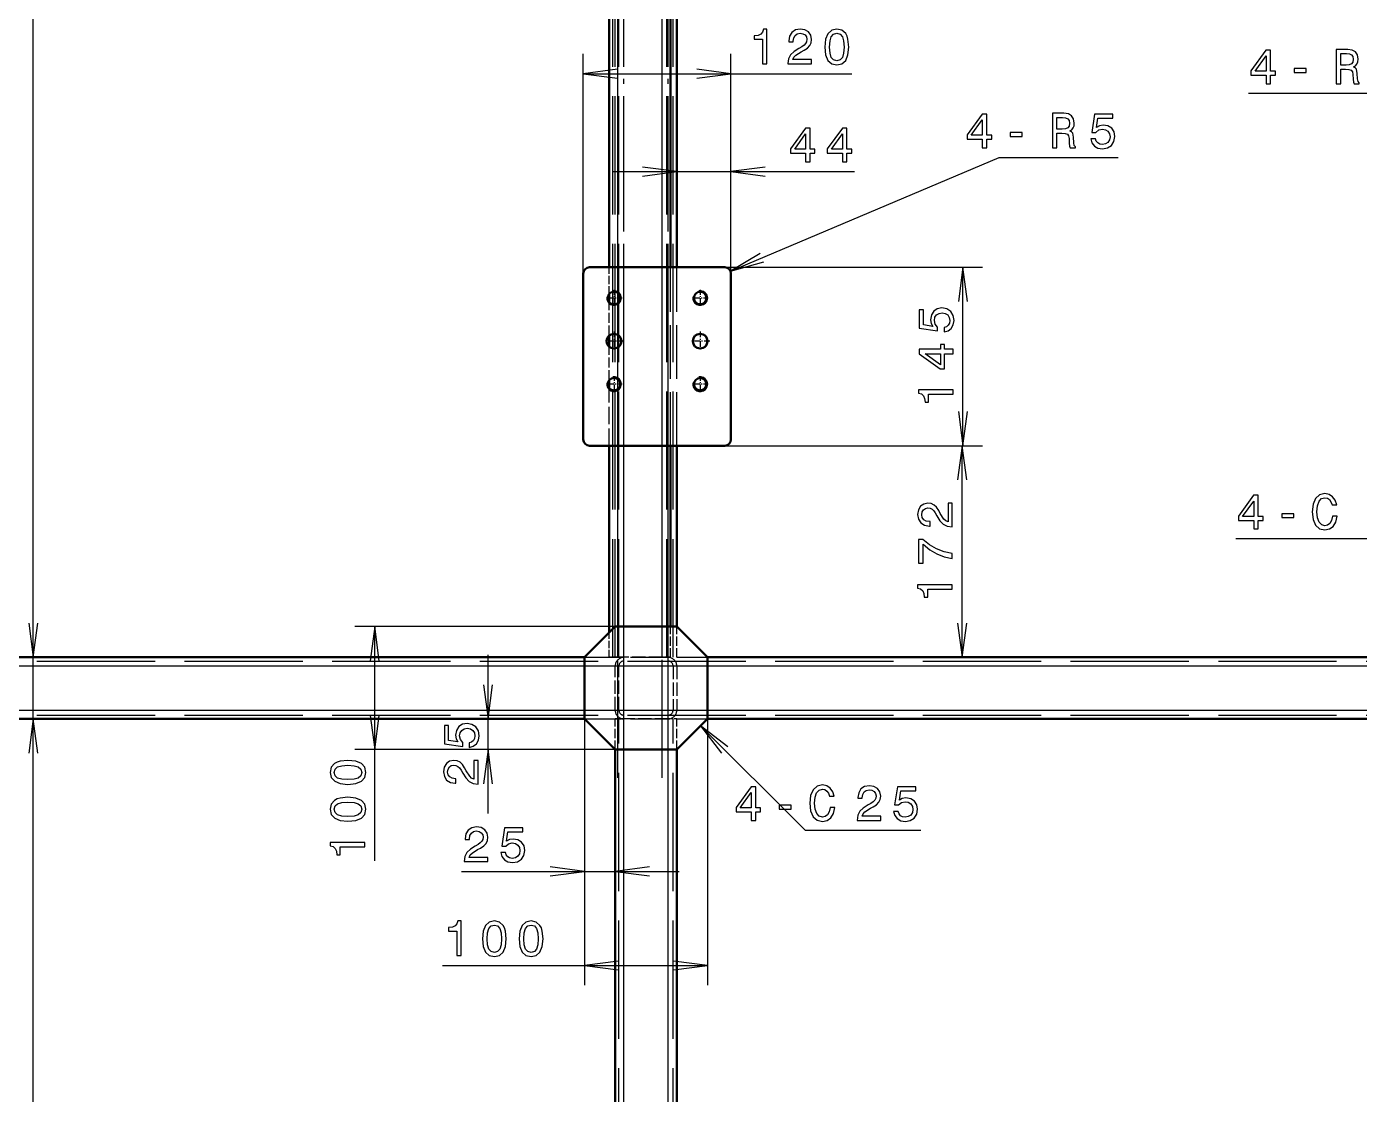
# Model space of a CAD drawing. Extents: x 0 to 1189, y 0 to 841.
# Drawn here: x 494.6 to 630, y 530.1 to 638.5 of the extents above; entities that cross this region are included whole.
import ezdxf

# ---------------------------------------------------------------- set-up
doc = ezdxf.new("R2010")
doc.units = 0
doc.linetypes.add('DASHDOT', pattern=[18.5, 12, -3, 0.5, -3])
doc.linetypes.add('DASHED', pattern=[15, 12, -3])

msp = doc.modelspace()

# ---------------------------------------------------------------- linework, layer by layer
at = {"color": 7, "linetype": 'DASHDOT', "lineweight": 25}
for p, q in [((554.67, 562.22), (554.67, 709.22)), ((555.29, 562.22), (555.29, 709.22)), ((559.17, 562.22), (559.17, 709.22)), ((559.79, 562.22), (559.79, 709.22)), ((555.29, 433.47), (555.29, 580.47)), ((559.79, 433.47), (559.79, 580.47)), ((140.42, 573.59), (803.42, 573.59)), ((140.42, 569.09), (803.42, 569.09))]:
    msp.add_line(p, q, dxfattribs=at)
at = {"color": 7, "lineweight": 25}
for p, q in [((495.31, 574.47), (495.31, 696.97)), ((554.67, 614.09), (554.67, 658.97)), ((559.17, 614.09), (559.17, 658.97)), ((551.17, 613.47), (551.17, 635.76)), ((566.17, 613.47), (566.17, 635.76)), ((551.17, 633.76), (578.44, 633.76)), ((639.31, 631.73), (618.72, 631.73)), ((566.17, 613.47), (566.17, 625.81)), ((566.12, 613.71), (593.42, 625.24)), ((593.42, 625.24), (605.49, 625.24)), ((554.17, 623.81), (578.73, 623.81)), ((565.54, 614.09), (591.73, 614.09)), ((589.73, 595.97), (589.73, 614.09)), ((554.67, 610.46), (554.67, 611.48)), ((554.67, 605.94), (554.67, 607.24)), ((554.67, 601.71), (554.67, 602.73)), ((554.67, 577.59), (554.67, 595.97)), ((559.17, 577.59), (559.17, 595.97)), ((565.54, 595.97), (591.65, 595.97)), ((565.54, 595.97), (591.73, 595.97)), ((589.65, 574.47), (589.65, 595.97)), ((495.31, 561.72), (495.31, 586.24)), ((641.49, 586.51), (617.46, 586.51)), ((554.42, 577.59), (527.98, 577.59)), ((529.98, 553.79), (529.98, 577.59)), ((541.5, 558.59), (541.5, 574.72)), ((272.54, 573.59), (551.29, 573.59)), ((563.79, 573.59), (650.67, 573.59)), ((409.67, 569.09), (551.29, 569.09)), ((563.79, 569.09), (650.67, 569.09)), ((495.31, 445.72), (495.31, 568.22)), ((551.29, 568.22), (551.29, 550.72)), ((551.29, 568.22), (551.29, 541.17)), ((563.08, 567.51), (573.69, 556.9)), ((563.79, 568.22), (563.79, 541.17)), ((554.42, 565.09), (527.98, 565.09)), ((554.42, 565.09), (539.5, 565.09)), ((555.29, 492.22), (555.29, 565.09)), ((559.79, 492.22), (559.79, 565.09)), ((573.69, 556.9), (585.46, 556.9)), ((538.79, 552.72), (560.92, 552.72)), ((536.88, 543.17), (563.79, 543.17))]:
    msp.add_line(p, q, dxfattribs=at)
at = {"color": 7, "linetype": 'DASHED', "lineweight": 25}
for p, q in [((554.17, 574.47), (554.17, 696.97)), ((554.42, 574.47), (554.42, 696.97)), ((554.67, 574.47), (554.67, 696.97)), ((554.67, 574.47), (554.67, 696.97)), ((554.67, 574.47), (554.67, 696.97)), ((554.79, 574.47), (554.79, 696.97)), ((555.29, 574.47), (555.29, 696.97)), ((555.29, 574.47), (555.29, 696.97)), ((555.29, 574.47), (555.29, 696.97)), ((555.29, 574.47), (555.29, 696.97)), ((559.17, 574.47), (559.17, 696.97)), ((559.17, 574.47), (559.17, 696.97)), ((559.17, 574.47), (559.17, 696.97)), ((559.67, 574.47), (559.67, 696.97)), ((559.79, 574.47), (559.79, 696.97)), ((559.79, 574.47), (559.79, 696.97)), ((559.79, 574.47), (559.79, 696.97)), ((559.79, 574.47), (559.79, 696.97)), ((560.29, 574.47), (560.29, 696.97)), ((195.67, 574.09), (748.17, 574.09)), ((195.67, 573.59), (748.17, 573.59)), ((195.67, 573.59), (748.17, 573.59)), ((195.67, 573.59), (748.17, 573.59)), ((195.67, 569.09), (748.17, 569.09)), ((195.67, 569.09), (748.17, 569.09)), ((195.67, 569.09), (748.17, 569.09)), ((195.67, 568.59), (748.17, 568.59)), ((554.79, 445.72), (554.79, 568.22)), ((555.29, 445.72), (555.29, 568.22)), ((555.29, 445.72), (555.29, 568.22)), ((555.29, 445.72), (555.29, 568.22)), ((559.79, 445.72), (559.79, 568.22)), ((559.79, 445.72), (559.79, 568.22)), ((559.79, 445.72), (559.79, 568.22)), ((560.29, 445.72), (560.29, 568.22))]:
    msp.add_line(p, q, dxfattribs=at)
at = {"color": 7, "lineweight": 50}
for p, q in [((553.79, 614.09), (553.79, 658.97)), ((560.04, 614.09), (560.04, 658.97)), ((560.67, 614.09), (560.67, 658.97)), ((551.17, 613.47), (551.17, 596.59)), ((565.54, 614.09), (551.79, 614.09)), ((566.17, 596.59), (566.17, 613.47)), ((553.79, 610.58), (553.79, 611.36)), ((553.79, 606.04), (553.79, 607.15)), ((553.79, 601.83), (553.79, 602.61)), ((551.79, 595.97), (565.54, 595.97)), ((553.79, 576.97), (553.79, 595.97)), ((560.04, 577.59), (560.04, 595.97)), ((560.67, 577.59), (560.67, 595.97)), ((554.42, 577.59), (551.29, 574.47)), ((560.67, 577.59), (554.42, 577.59)), ((563.79, 574.47), (560.67, 577.59)), ((404.42, 574.47), (551.29, 574.47)), ((551.29, 574.47), (551.29, 568.22)), ((563.79, 574.47), (650.67, 574.47)), ((563.79, 568.22), (563.79, 574.47)), ((409.67, 568.22), (551.29, 568.22)), ((551.29, 568.22), (554.42, 565.09)), ((563.79, 568.22), (560.67, 565.09)), ((563.79, 568.22), (650.67, 568.22)), ((554.42, 492.22), (554.42, 565.09)), ((554.42, 565.09), (560.67, 565.09)), ((560.67, 492.22), (560.67, 565.09))]:
    msp.add_line(p, q, dxfattribs=at)
at = {"color": 7, "linetype": 'DASHED', "lineweight": 25, "ltscale": 0.068477}
msp.add_line((553.79, 611.36), (553.79, 614.09), dxfattribs=at)
at = {"color": 7, "linetype": 'DASHED', "lineweight": 25, "ltscale": 0.065419}
msp.add_line((554.67, 611.48), (554.67, 614.09), dxfattribs=at)
at = {"color": 7, "linetype": 'DASHED', "lineweight": 25, "ltscale": 0.453125}
for p, q in [((559.17, 595.97), (559.17, 614.09)), ((560.04, 595.97), (560.04, 614.09)), ((560.67, 595.97), (560.67, 614.09))]:
    msp.add_line(p, q, dxfattribs=at)
at = {"color": 7, "linetype": 'DASHDOT', "lineweight": 25, "ltscale": 0.041055}
for p, q in [((555.11, 610.97), (553.47, 610.97)), ((554.29, 611.79), (554.29, 610.15)), ((563.86, 610.97), (562.22, 610.97)), ((563.04, 611.79), (563.04, 610.15)), ((554.29, 603.04), (554.29, 601.4)), ((563.04, 603.04), (563.04, 601.4)), ((555.11, 602.22), (553.47, 602.22)), ((563.86, 602.22), (562.22, 602.22))]:
    msp.add_line(p, q, dxfattribs=at)
at = {"color": 7, "linetype": 'DASHED', "lineweight": 25, "ltscale": 0.085751}
for p, q in [((553.79, 607.15), (553.79, 610.58)), ((553.79, 602.61), (553.79, 606.04))]:
    msp.add_line(p, q, dxfattribs=at)
at = {"color": 7, "linetype": 'DASHED', "lineweight": 25, "ltscale": 0.080431}
for p, q in [((554.67, 607.24), (554.67, 610.46)), ((554.67, 602.73), (554.67, 605.94))]:
    msp.add_line(p, q, dxfattribs=at)
at = {"color": 7, "linetype": 'DASHDOT', "lineweight": 25, "ltscale": 0.048752}
for p, q in [((555.27, 606.59), (553.32, 606.59)), ((564.02, 606.59), (562.07, 606.59))]:
    msp.add_line(p, q, dxfattribs=at)
at = {"color": 7, "linetype": 'DASHDOT', "lineweight": 25, "ltscale": 0.048749}
for p, q in [((554.29, 607.57), (554.29, 605.62)), ((563.04, 607.57), (563.04, 605.62))]:
    msp.add_line(p, q, dxfattribs=at)
at = {"color": 7, "linetype": 'DASHED', "lineweight": 25, "ltscale": 0.146602}
msp.add_line((553.79, 595.97), (553.79, 601.83), dxfattribs=at)
at = {"color": 7, "linetype": 'DASHED', "lineweight": 25, "ltscale": 0.143544}
msp.add_line((554.67, 595.97), (554.67, 601.71), dxfattribs=at)
at = {"color": 7, "linetype": 'DASHED', "lineweight": 25, "ltscale": 0.0625}
msp.add_line((553.79, 574.47), (553.79, 576.97), dxfattribs=at)
at = {"color": 7, "linetype": 'DASHED', "lineweight": 25, "ltscale": 0.078125}
for p, q in [((554.67, 574.47), (554.67, 577.59)), ((559.17, 574.47), (559.17, 577.59)), ((560.04, 574.47), (560.04, 577.59)), ((554.42, 565.09), (554.42, 568.22)), ((555.29, 565.09), (555.29, 568.22)), ((559.79, 565.09), (559.79, 568.22)), ((560.67, 565.09), (560.67, 568.22))]:
    msp.add_line(p, q, dxfattribs=at)
at = {"color": 7, "linetype": 'DASHED', "lineweight": 25, "ltscale": 0.078123}
msp.add_line((560.67, 574.47), (560.67, 577.59), dxfattribs=at)
at = {"color": 7, "linetype": 'DASHED', "lineweight": 25, "ltscale": 0.3125}
for p, q in [((551.29, 574.47), (563.79, 574.47)), ((551.29, 573.59), (563.79, 573.59)), ((551.29, 569.09), (563.79, 569.09)), ((551.29, 568.22), (563.79, 568.22))]:
    msp.add_line(p, q, dxfattribs=at)
at = {"color": 7, "linetype": 'DASHED', "lineweight": 25, "ltscale": 0.021875}
for p, q in [((554.67, 574.47), (553.79, 574.47)), ((560.04, 574.47), (559.17, 574.47)), ((555.29, 568.22), (554.42, 568.22)), ((560.67, 568.22), (559.79, 568.22))]:
    msp.add_line(p, q, dxfattribs=at)
at = {"color": 7, "linetype": 'DASHED', "lineweight": 25, "ltscale": 0.1125}
for p, q in [((559.17, 574.47), (554.67, 574.47)), ((554.42, 569.09), (554.42, 573.59)), ((554.79, 569.09), (554.79, 573.59)), ((560.29, 573.59), (560.29, 569.09)), ((560.67, 573.59), (560.67, 569.09)), ((559.79, 568.22), (555.29, 568.22))]:
    msp.add_line(p, q, dxfattribs=at)
at = {"color": 7, "lineweight": 25}
for points in [[(569.36, 634.76), (569.82, 634.76), (569.82, 638.29), (569.47, 638.29), (569.38, 637.98), (569.2, 637.77), (568.92, 637.65), (568.54, 637.61), (568.54, 637.25), (569.36, 637.25)], [(571.95, 634.76), (574.36, 634.76), (574.36, 635.19), (572.46, 635.19), (572.57, 635.43), (572.75, 635.63), (573.31, 635.99), (573.6, 636.14), (573.94, 636.35), (574.17, 636.61), (574.31, 636.9), (574.36, 637.24), (574.27, 637.67), (574.04, 638), (573.67, 638.21), (573.21, 638.29), (572.72, 638.2), (572.35, 637.96), (572.12, 637.58), (572.04, 637.09), (572.04, 637.01), (572.49, 637.01), (572.49, 637.05), (572.54, 637.4), (572.68, 637.65), (572.89, 637.81), (573.18, 637.87), (573.47, 637.82), (573.69, 637.69), (573.83, 637.49), (573.88, 637.25), (573.85, 637.01), (573.75, 636.82), (573.59, 636.65), (573.37, 636.5), (573.07, 636.33), (572.58, 636.02), (572.23, 635.69), (572.02, 635.28), (571.95, 634.78)], [(575.71, 636.47), (575.78, 635.68), (576.02, 635.11), (576.4, 634.77), (576.92, 634.66), (577.44, 634.77), (577.82, 635.11), (578.05, 635.68), (578.13, 636.47), (578.05, 637.26), (577.96, 637.57), (577.82, 637.83), (577.44, 638.17), (576.92, 638.29), (576.4, 638.17), (576.02, 637.82), (575.78, 637.26)], [(576.19, 636.47), (576.23, 637.08), (576.36, 637.52), (576.58, 637.78), (576.92, 637.87), (577.25, 637.78), (577.48, 637.52), (577.61, 637.08), (577.65, 636.47), (577.61, 635.85), (577.48, 635.42), (577.25, 635.16), (576.92, 635.07), (576.58, 635.16), (576.36, 635.42), (576.23, 635.85)], [(627.64, 632.73), (628.1, 632.73), (628.1, 634.21), (628.58, 634.21), (628.94, 634.19), (629.16, 634.12), (629.28, 633.96), (629.33, 633.66), (629.35, 633.2), (629.39, 632.91), (629.45, 632.73), (629.98, 632.73), (629.98, 632.83), (629.86, 632.97), (629.82, 633.23), (629.78, 633.79), (629.7, 634.21), (629.58, 634.34), (629.4, 634.44), (629.6, 634.57), (629.74, 634.74), (629.83, 634.96), (629.86, 635.23), (629.79, 635.66), (629.59, 635.97), (629.26, 636.16), (628.81, 636.23), (627.64, 636.23)], [(620.52, 632.73), (620.97, 632.73), (620.97, 633.6), (621.47, 633.6), (621.47, 634), (620.97, 634), (620.97, 636.15), (620.51, 636.15), (618.98, 634.04), (618.98, 633.6), (620.52, 633.6)], [(619.4, 634), (620.52, 635.57), (620.52, 634)], [(628.67, 635.8), (628.98, 635.77), (629.2, 635.68), (629.33, 635.5), (629.38, 635.22), (629.33, 634.93), (629.19, 634.75), (628.96, 634.66), (628.64, 634.64), (628.1, 634.64), (628.1, 635.8)], [(623.36, 633.88), (624.58, 633.88), (624.58, 634.28), (623.36, 634.28)], [(591.69, 626.24), (592.15, 626.24), (592.15, 627.1), (592.65, 627.1), (592.65, 627.51), (592.15, 627.51), (592.15, 629.66), (591.69, 629.66), (590.16, 627.55), (590.16, 627.1), (591.69, 627.1)], [(598.81, 626.24), (599.28, 626.24), (599.28, 627.71), (599.76, 627.71), (600.11, 627.7), (600.34, 627.63), (600.46, 627.46), (600.51, 627.16), (600.53, 626.71), (600.56, 626.41), (600.62, 626.24), (601.15, 626.24), (601.15, 626.33), (601.04, 626.47), (601, 626.74), (600.96, 627.3), (600.88, 627.72), (600.76, 627.85), (600.58, 627.95), (600.78, 628.07), (600.92, 628.25), (601.01, 628.47), (601.04, 628.74), (600.97, 629.16), (600.77, 629.48), (600.44, 629.67), (599.98, 629.74), (598.81, 629.74)], [(602.72, 627.15), (602.83, 626.74), (603.08, 626.41), (603.44, 626.21), (603.91, 626.14), (604.42, 626.23), (604.82, 626.47), (605.07, 626.87), (605.16, 627.37), (605.08, 627.84), (604.84, 628.21), (604.46, 628.45), (603.97, 628.53), (603.59, 628.47), (603.3, 628.3), (603.44, 629.25), (604.97, 629.25), (604.97, 629.66), (603.1, 629.66), (602.82, 627.8), (603.23, 627.8), (603.52, 628.04), (603.89, 628.13), (604.22, 628.07), (604.46, 627.91), (604.62, 627.66), (604.67, 627.35), (604.62, 627.03), (604.46, 626.78), (604.21, 626.62), (603.89, 626.57), (603.63, 626.6), (603.42, 626.72), (603.27, 626.9), (603.19, 627.15)], [(573.75, 624.81), (574.2, 624.81), (574.2, 625.68), (574.7, 625.68), (574.7, 626.08), (574.2, 626.08), (574.2, 628.23), (573.75, 628.23), (572.21, 626.12), (572.21, 625.68), (573.75, 625.68)], [(577.49, 624.81), (577.94, 624.81), (577.94, 625.68), (578.44, 625.68), (578.44, 626.08), (577.94, 626.08), (577.94, 628.23), (577.48, 628.23), (575.95, 626.12), (575.95, 625.68), (577.49, 625.68)], [(590.58, 627.51), (591.69, 629.08), (591.69, 627.51)], [(599.85, 629.31), (600.16, 629.28), (600.38, 629.18), (600.51, 629.01), (600.56, 628.73), (600.51, 628.44), (600.37, 628.26), (600.14, 628.17), (599.82, 628.14), (599.28, 628.14), (599.28, 629.31)], [(572.64, 626.08), (573.75, 627.65), (573.75, 626.08)], [(576.37, 626.08), (577.49, 627.65), (577.49, 626.08)], [(594.54, 627.39), (595.76, 627.39), (595.76, 627.79), (594.54, 627.79)], [(587.82, 607.52), (588.23, 607.63), (588.55, 607.88), (588.75, 608.24), (588.83, 608.7), (588.74, 609.21), (588.49, 609.61), (588.1, 609.86), (587.59, 609.96), (587.12, 609.87), (586.76, 609.63), (586.52, 609.25), (586.43, 608.76), (586.49, 608.38), (586.66, 608.09), (585.72, 608.23), (585.72, 609.77), (585.3, 609.77), (585.3, 607.9), (587.16, 607.62), (587.16, 608.02), (586.92, 608.31), (586.84, 608.69), (586.89, 609.01), (587.05, 609.26), (587.3, 609.41), (587.62, 609.47), (587.94, 609.41), (588.18, 609.25), (588.34, 609), (588.4, 608.69), (588.36, 608.42), (588.24, 608.21), (588.06, 608.06), (587.82, 607.99)], [(588.73, 605.31), (588.73, 605.76), (587.86, 605.76), (587.86, 606.26), (587.46, 606.26), (587.46, 605.76), (585.3, 605.76), (585.3, 605.3), (587.42, 603.77), (587.86, 603.77), (587.86, 605.31)], [(587.46, 604.19), (585.89, 605.31), (587.46, 605.31)], [(588.73, 601.21), (588.73, 601.66), (585.2, 601.66), (585.2, 601.32), (585.51, 601.23), (585.72, 601.05), (585.84, 600.77), (585.88, 600.39), (586.24, 600.39), (586.24, 601.21)], [(619.26, 587.51), (619.71, 587.51), (619.71, 588.37), (620.21, 588.37), (620.21, 588.78), (619.71, 588.78), (619.71, 590.93), (619.25, 590.93), (617.72, 588.82), (617.72, 588.37), (619.26, 588.37)], [(618.14, 588.78), (619.26, 590.35), (619.26, 588.78)], [(627.27, 588.81), (627.17, 588.38), (627, 588.08), (626.77, 587.89), (626.5, 587.83), (626.17, 587.92), (625.91, 588.2), (625.74, 588.64), (625.69, 589.26), (625.74, 589.87), (625.91, 590.32), (626.16, 590.59), (626.5, 590.68), (626.74, 590.63), (626.95, 590.49), (627.11, 590.26), (627.22, 589.95), (627.7, 589.95), (627.55, 590.43), (627.28, 590.79), (626.93, 591.02), (626.5, 591.1), (625.96, 590.98), (625.55, 590.62), (625.29, 590.04), (625.2, 589.26), (625.29, 588.47), (625.55, 587.89), (625.96, 587.53), (626.5, 587.41), (626.97, 587.51), (627.34, 587.77), (627.61, 588.21), (627.75, 588.81)], [(588.65, 587.72), (588.65, 590.13), (588.22, 590.13), (588.22, 588.23), (587.98, 588.34), (587.78, 588.52), (587.42, 589.08), (587.27, 589.37), (587.06, 589.71), (586.8, 589.94), (586.51, 590.08), (586.17, 590.13), (585.75, 590.04), (585.41, 589.81), (585.2, 589.44), (585.13, 588.98), (585.21, 588.49), (585.45, 588.12), (585.83, 587.89), (586.33, 587.81), (586.4, 587.81), (586.4, 588.26), (586.36, 588.26), (586.01, 588.31), (585.76, 588.45), (585.6, 588.66), (585.54, 588.95), (585.59, 589.24), (585.72, 589.46), (585.92, 589.6), (586.16, 589.65), (586.4, 589.62), (586.59, 589.52), (586.76, 589.36), (586.92, 589.14), (587.08, 588.84), (587.39, 588.35), (587.72, 588), (588.13, 587.79), (588.64, 587.72)], [(622.11, 588.66), (623.33, 588.66), (623.33, 589.06), (622.11, 589.06)], [(588.65, 584.52), (588.65, 585.03), (587.82, 585.19), (587.04, 585.49), (586.32, 585.9), (585.64, 586.44), (585.23, 586.44), (585.23, 584.04), (585.68, 584.04), (585.68, 585.96), (586.37, 585.4), (587.08, 584.98), (587.83, 584.69)], [(588.65, 581.39), (588.65, 581.85), (585.13, 581.85), (585.13, 581.51), (585.43, 581.42), (585.64, 581.24), (585.76, 580.96), (585.8, 580.58), (586.16, 580.58), (586.16, 581.39)], [(539.58, 565.32), (540, 565.43), (540.32, 565.67), (540.52, 566.04), (540.6, 566.5), (540.51, 567.01), (540.26, 567.41), (539.86, 567.66), (539.36, 567.76), (538.89, 567.67), (538.52, 567.43), (538.29, 567.05), (538.2, 566.56), (538.26, 566.18), (538.43, 565.89), (537.48, 566.03), (537.48, 567.56), (537.07, 567.56), (537.07, 565.69), (538.93, 565.42), (538.93, 565.82), (538.69, 566.11), (538.6, 566.49), (538.66, 566.81), (538.82, 567.05), (539.07, 567.21), (539.39, 567.27), (539.7, 567.21), (539.95, 567.05), (540.11, 566.8), (540.16, 566.49), (540.13, 566.22), (540.01, 566.01), (539.83, 565.86), (539.58, 565.78)], [(527.27, 561.56), (528.06, 561.64), (528.63, 561.88), (528.97, 562.25), (529.08, 562.78), (528.97, 563.3), (528.63, 563.68), (528.06, 563.91), (527.27, 563.99), (526.48, 563.91), (526.17, 563.81), (525.91, 563.68), (525.57, 563.3), (525.45, 562.78), (525.57, 562.25), (525.92, 561.88), (526.48, 561.64)], [(527.27, 562.05), (526.66, 562.09), (526.22, 562.21), (525.96, 562.44), (525.87, 562.78), (525.96, 563.11), (526.22, 563.34), (526.66, 563.46), (527.27, 563.5), (527.89, 563.46), (528.32, 563.34), (528.58, 563.11), (528.67, 562.78), (528.58, 562.44), (528.32, 562.21), (527.89, 562.09)], [(540.5, 561.6), (540.5, 564), (540.06, 564), (540.06, 562.1), (539.82, 562.21), (539.63, 562.39), (539.27, 562.95), (539.12, 563.25), (538.9, 563.58), (538.65, 563.82), (538.35, 563.95), (538.01, 564), (537.59, 563.92), (537.26, 563.68), (537.05, 563.32), (536.97, 562.85), (537.06, 562.37), (537.29, 562), (537.67, 561.76), (538.17, 561.68), (538.24, 561.68), (538.24, 562.14), (538.2, 562.14), (537.86, 562.18), (537.61, 562.32), (537.44, 562.54), (537.39, 562.82), (537.44, 563.12), (537.57, 563.33), (537.76, 563.48), (538.01, 563.53), (538.24, 563.49), (538.44, 563.39), (538.61, 563.23), (538.76, 563.01), (538.92, 562.71), (539.23, 562.22), (539.57, 561.87), (539.97, 561.66), (540.48, 561.6)], [(568.22, 557.9), (568.68, 557.9), (568.68, 558.77), (569.18, 558.77), (569.18, 559.17), (568.68, 559.17), (568.68, 561.32), (568.22, 561.32), (566.69, 559.21), (566.69, 558.77), (568.22, 558.77)], [(567.11, 559.17), (568.22, 560.74), (568.22, 559.17)], [(576.24, 559.2), (576.14, 558.78), (575.97, 558.47), (575.74, 558.29), (575.46, 558.23), (575.14, 558.32), (574.88, 558.59), (574.71, 559.03), (574.65, 559.65), (574.71, 560.26), (574.87, 560.71), (575.13, 560.98), (575.46, 561.08), (575.71, 561.03), (575.91, 560.89), (576.07, 560.66), (576.19, 560.35), (576.66, 560.35), (576.51, 560.82), (576.25, 561.19), (575.89, 561.41), (575.46, 561.5), (574.93, 561.37), (574.52, 561.02), (574.26, 560.44), (574.17, 559.65), (574.26, 558.86), (574.52, 558.28), (574.93, 557.93), (575.46, 557.8), (575.93, 557.9), (576.31, 558.17), (576.58, 558.61), (576.72, 559.2)], [(578.97, 557.9), (581.38, 557.9), (581.38, 558.33), (579.48, 558.33), (579.58, 558.57), (579.77, 558.77), (580.33, 559.13), (580.62, 559.28), (580.96, 559.49), (581.19, 559.75), (581.33, 560.04), (581.38, 560.38), (581.29, 560.8), (581.06, 561.14), (580.69, 561.35), (580.23, 561.43), (579.74, 561.34), (579.37, 561.1), (579.14, 560.72), (579.06, 560.22), (579.06, 560.15), (579.51, 560.15), (579.51, 560.19), (579.56, 560.54), (579.7, 560.79), (579.91, 560.95), (580.2, 561.01), (580.49, 560.96), (580.71, 560.83), (580.85, 560.63), (580.9, 560.39), (580.87, 560.15), (580.77, 559.96), (580.61, 559.79), (580.39, 559.63), (580.09, 559.47), (579.59, 559.16), (579.25, 558.83), (579.04, 558.42), (578.97, 557.91)], [(582.69, 558.81), (582.8, 558.4), (583.05, 558.08), (583.41, 557.87), (583.88, 557.8), (584.38, 557.89), (584.78, 558.14), (585.04, 558.53), (585.13, 559.03), (585.05, 559.5), (584.8, 559.87), (584.43, 560.11), (583.94, 560.19), (583.56, 560.13), (583.27, 559.97), (583.41, 560.91), (584.94, 560.91), (584.94, 561.32), (583.07, 561.32), (582.79, 559.47), (583.19, 559.47), (583.49, 559.71), (583.86, 559.79), (584.18, 559.74), (584.43, 559.57), (584.59, 559.33), (584.64, 559.01), (584.59, 558.69), (584.43, 558.44), (584.18, 558.29), (583.86, 558.23), (583.59, 558.27), (583.39, 558.38), (583.24, 558.57), (583.16, 558.81)], [(527.27, 557.83), (528.06, 557.9), (528.63, 558.14), (528.97, 558.52), (529.08, 559.04), (528.97, 559.56), (528.63, 559.94), (528.06, 560.17), (527.27, 560.25), (526.48, 560.17), (526.17, 560.08), (525.91, 559.94), (525.57, 559.56), (525.45, 559.04), (525.57, 558.52), (525.92, 558.14), (526.48, 557.9)], [(527.27, 558.31), (526.66, 558.35), (526.22, 558.48), (525.96, 558.7), (525.87, 559.04), (525.96, 559.37), (526.22, 559.6), (526.66, 559.73), (527.27, 559.77), (527.89, 559.73), (528.32, 559.6), (528.58, 559.37), (528.67, 559.04), (528.58, 558.7), (528.32, 558.48), (527.89, 558.35)], [(571.07, 559.05), (572.29, 559.05), (572.29, 559.45), (571.07, 559.45)], [(539.08, 553.72), (541.48, 553.72), (541.48, 554.15), (539.58, 554.15), (539.69, 554.39), (539.87, 554.59), (540.43, 554.94), (540.72, 555.1), (541.06, 555.31), (541.29, 555.57), (541.43, 555.86), (541.48, 556.2), (541.4, 556.62), (541.16, 556.96), (540.8, 557.17), (540.33, 557.24), (539.84, 557.16), (539.47, 556.92), (539.24, 556.54), (539.16, 556.04), (539.16, 555.97), (539.61, 555.97), (539.61, 556.01), (539.66, 556.36), (539.8, 556.61), (540.01, 556.77), (540.3, 556.83), (540.59, 556.78), (540.81, 556.65), (540.95, 556.45), (541, 556.21), (540.97, 555.97), (540.87, 555.78), (540.71, 555.61), (540.49, 555.45), (540.19, 555.29), (539.7, 554.98), (539.35, 554.65), (539.14, 554.24), (539.08, 553.73)], [(542.79, 554.63), (542.9, 554.22), (543.15, 553.9), (543.51, 553.69), (543.98, 553.62), (544.49, 553.71), (544.88, 553.96), (545.14, 554.35), (545.23, 554.85), (545.15, 555.32), (544.9, 555.69), (544.53, 555.93), (544.04, 556.01), (543.66, 555.95), (543.37, 555.79), (543.51, 556.73), (545.04, 556.73), (545.04, 557.14), (543.17, 557.14), (542.89, 555.29), (543.3, 555.29), (543.59, 555.52), (543.96, 555.61), (544.28, 555.56), (544.53, 555.39), (544.69, 555.15), (544.74, 554.83), (544.69, 554.51), (544.53, 554.26), (544.28, 554.11), (543.96, 554.05), (543.69, 554.09), (543.49, 554.2), (543.34, 554.39), (543.26, 554.63)], [(528.98, 555.21), (528.98, 555.67), (525.45, 555.67), (525.45, 555.33), (525.76, 555.24), (525.97, 555.06), (526.09, 554.78), (526.13, 554.4), (526.49, 554.4), (526.49, 555.21)], [(538.31, 544.17), (538.77, 544.17), (538.77, 547.69), (538.42, 547.69), (538.33, 547.38), (538.15, 547.18), (537.87, 547.06), (537.49, 547.02), (537.49, 546.66), (538.31, 546.66)], [(540.92, 545.88), (541, 545.09), (541.23, 544.52), (541.61, 544.18), (542.14, 544.07), (542.65, 544.18), (543.03, 544.52), (543.26, 545.09), (543.35, 545.88), (543.26, 546.66), (543.17, 546.98), (543.03, 547.23), (542.65, 547.58), (542.14, 547.69), (541.61, 547.58), (541.23, 547.23), (541, 546.66)], [(541.4, 545.88), (541.44, 546.49), (541.57, 546.93), (541.8, 547.18), (542.14, 547.27), (542.47, 547.18), (542.7, 546.93), (542.82, 546.49), (542.86, 545.88), (542.82, 545.26), (542.7, 544.82), (542.47, 544.57), (542.14, 544.48), (541.8, 544.57), (541.57, 544.82), (541.44, 545.26)], [(544.66, 545.88), (544.73, 545.09), (544.97, 544.52), (545.35, 544.18), (545.87, 544.07), (546.39, 544.18), (546.77, 544.52), (547, 545.09), (547.08, 545.88), (547, 546.66), (546.91, 546.98), (546.77, 547.23), (546.39, 547.58), (545.87, 547.69), (545.35, 547.58), (544.97, 547.23), (544.73, 546.66)], [(545.14, 545.88), (545.18, 546.49), (545.31, 546.93), (545.53, 547.18), (545.87, 547.27), (546.2, 547.18), (546.43, 546.93), (546.56, 546.49), (546.6, 545.88), (546.56, 545.26), (546.43, 544.82), (546.2, 544.57), (545.87, 544.48), (545.53, 544.57), (545.31, 544.82), (545.18, 545.26)]]:
    msp.add_lwpolyline(points, close=True, dxfattribs=at)
for points in [[(554.64, 634.22), (551.17, 633.76), (554.64, 633.3)], [(562.7, 633.3), (566.17, 633.76), (562.7, 634.22)], [(557.2, 623.35), (560.67, 623.81), (557.2, 624.27)], [(569.64, 624.27), (566.17, 623.81), (569.64, 623.35)], [(569.14, 615.48), (566.12, 613.71), (569.49, 614.64)], [(590.19, 610.62), (589.73, 614.09), (589.27, 610.62)], [(589.27, 599.44), (589.73, 595.97), (590.19, 599.44)], [(590.11, 592.5), (589.65, 595.97), (589.19, 592.5)], [(494.85, 577.94), (495.31, 574.47), (495.77, 577.94)], [(494.85, 577.94), (495.31, 574.47), (495.77, 577.94)], [(530.44, 574.12), (529.98, 577.59), (529.52, 574.12)], [(589.19, 577.94), (589.65, 574.47), (590.11, 577.94)], [(541.04, 571.69), (541.5, 568.22), (541.95, 571.69)], [(529.52, 568.56), (529.98, 565.09), (530.44, 568.56)], [(495.77, 564.75), (495.31, 568.22), (494.85, 564.75)], [(495.77, 564.75), (495.31, 568.22), (494.85, 564.75)], [(565.86, 565.38), (563.08, 567.51), (565.21, 564.73)], [(541.95, 561.62), (541.5, 565.09), (541.04, 561.62)], [(547.82, 552.26), (551.29, 552.72), (547.82, 553.18)], [(557.89, 553.18), (554.42, 552.72), (557.89, 552.26)], [(554.76, 543.62), (551.29, 543.17), (554.76, 542.71)], [(560.32, 542.71), (563.79, 543.17), (560.32, 543.62)]]:
    msp.add_lwpolyline(points, dxfattribs=at)
at = {"color": 7, "lineweight": 50}
for centre, radius in [((554.29, 610.97), 0.632), ((563.04, 610.97), 0.632), ((554.29, 606.59), 0.75), ((563.04, 606.59), 0.75), ((554.29, 602.22), 0.632), ((563.04, 602.22), 0.632)]:
    msp.add_circle(centre, radius, dxfattribs=at)
for centre, start, end in [((551.79, 613.47), 90, 180), ((565.54, 613.47), 0, 90), ((551.79, 596.59), 180, 270), ((565.54, 596.59), 270, 360)]:
    msp.add_arc(centre, 0.625, start, end, dxfattribs=at)
at = {"color": 7, "lineweight": 25}
for centre in [(554.29, 610.97), (563.04, 610.97), (554.29, 602.22), (563.04, 602.22)]:
    msp.add_arc(centre, 0.75, 170, 100, dxfattribs=at)
at = {"color": 7, "linetype": 'DASHED', "lineweight": 25}
for centre, radius, start, end in [((555.29, 573.59), 0.875, 90, 180), ((555.29, 573.59), 0.5, 90, 180), ((559.79, 573.59), 0.875, 360, 90), ((559.79, 573.59), 0.5, 360, 90), ((555.29, 569.09), 0.875, 180, 270), ((555.29, 569.09), 0.5, 180, 270), ((559.79, 569.09), 0.875, 270, 360), ((559.79, 569.09), 0.5, 270, 360)]:
    msp.add_arc(centre, radius, start, end, dxfattribs=at)

doc.saveas('drawing.dxf')
